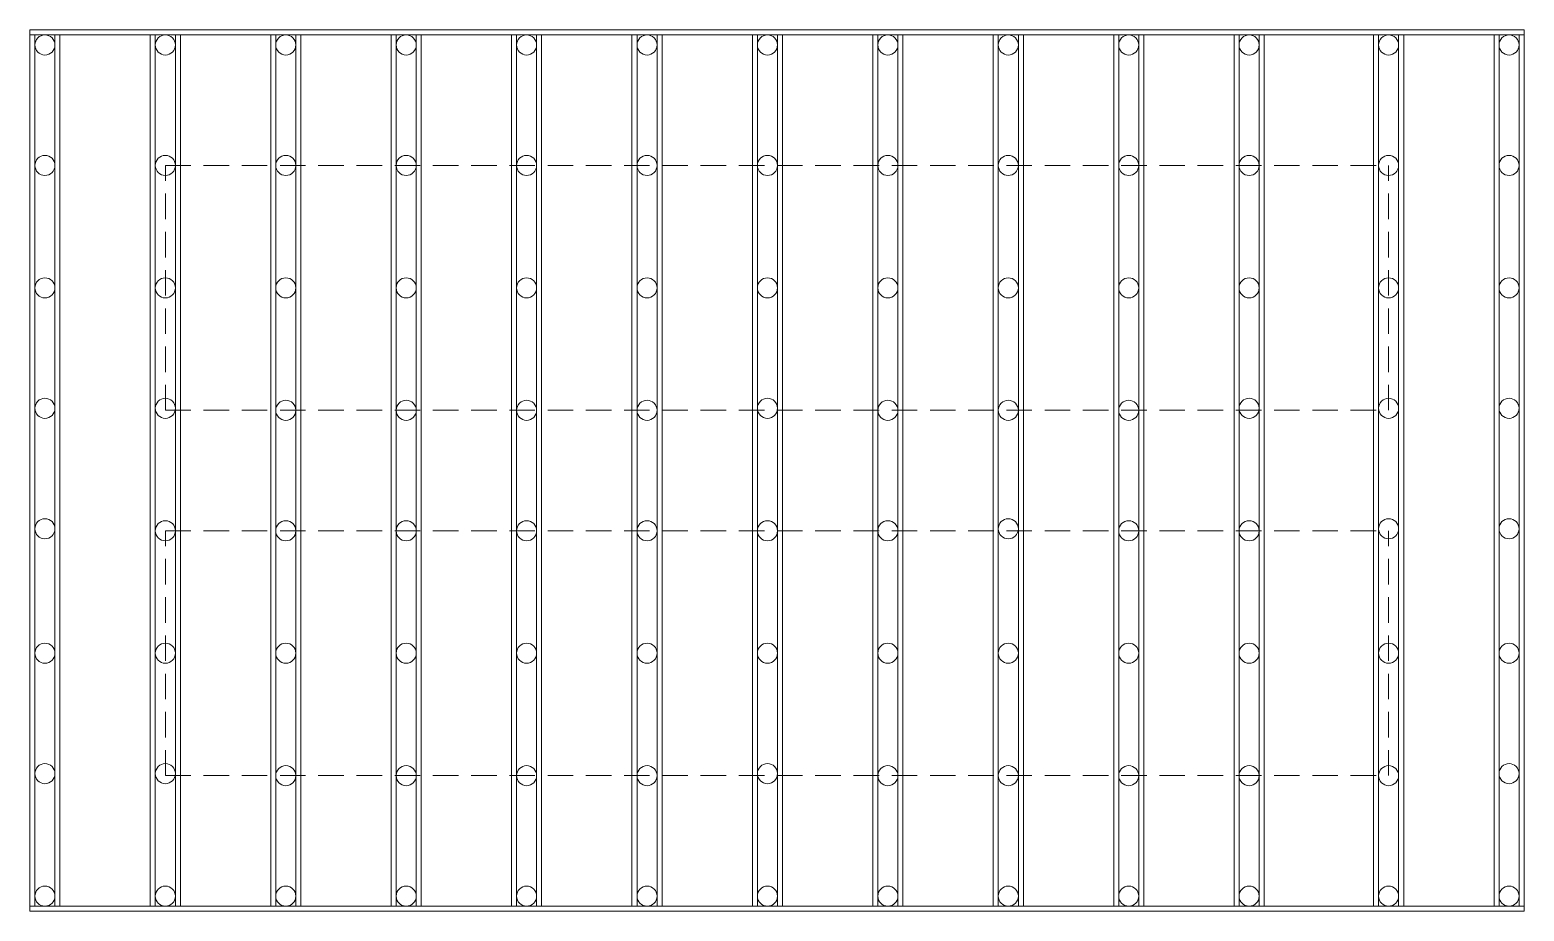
# Model space of a CAD drawing. Header units: centimetres. Extents: x 1546 to 3035, y 711 to 1589.
import ezdxf

# ---------------------------------------------------------------- set-up
doc = ezdxf.new("R2010")
doc.units = ezdxf.units.CM
doc.linetypes.add('DASHEDX2', pattern=[38.1, 25.4, -12.7])
doc.layers.get('0').update_dxf_attribs({"linetype": 'CONTINUOUS', "lineweight": 0})
doc.layers.add('deck', color=222, linetype='CONTINUOUS', lineweight=0)

# ---------------------------------------------------------------- blocks, each defined once
blk = doc.blocks.new('standard40-outline')
at = {"linetype": 'DASHEDX2'}
for p, q in [((0, 0), (0, 244)), ((0, 244), (1219, 244)), ((1219, 0), (1219, 244)), ((0, 0), (1219, 0))]:
    blk.add_line(p, q, dxfattribs=at)

msp = doc.modelspace()

# ---------------------------------------------------------------- linework, layer by layer
at = {"layer": 'deck'}
for p, q in [((1545.8, 1589.1), (1545.8, 711.1)), ((1545.8, 1589.1), (3034.8, 1589.1)), ((1545.8, 1584.1), (3034.8, 1584.1)), ((1550.8, 1584.1), (1550.8, 716.1)), ((1570.8, 1584.1), (1570.8, 716.1)), ((1575.8, 1584.1), (1575.8, 716.1)), ((1665.8, 1584.1), (1665.8, 716.1)), ((1670.8, 1584.1), (1670.8, 716.1)), ((1690.8, 1584.1), (1690.8, 716.1)), ((1695.8, 1584.1), (1695.8, 716.1)), ((1785.8, 1584.1), (1785.8, 716.1)), ((1790.8, 1584.1), (1790.8, 716.1)), ((1810.8, 1584.1), (1810.8, 716.1)), ((1815.8, 1584.1), (1815.8, 716.1)), ((1905.8, 1584.1), (1905.8, 716.1)), ((1910.8, 1584.1), (1910.8, 716.1)), ((1930.8, 1584.1), (1930.8, 716.1)), ((1935.8, 1584.1), (1935.8, 716.1)), ((2025.8, 1584.1), (2025.8, 716.1)), ((2030.8, 1584.1), (2030.8, 716.1)), ((2050.8, 1584.1), (2050.8, 716.1)), ((2055.8, 1584.1), (2055.8, 716.1)), ((2145.8, 1584.1), (2145.8, 716.1)), ((2150.8, 1584.1), (2150.8, 716.1)), ((2170.8, 1584.1), (2170.8, 716.1)), ((2175.8, 1584.1), (2175.8, 716.1)), ((2265.8, 1584.1), (2265.8, 716.1)), ((2270.8, 1584.1), (2270.8, 716.1)), ((2290.8, 1584.1), (2290.8, 716.1)), ((2295.8, 1584.1), (2295.8, 716.1)), ((2385.8, 1584.1), (2385.8, 716.1)), ((2390.8, 1584.1), (2390.8, 716.1)), ((2410.8, 1584.1), (2410.8, 716.1)), ((2415.8, 1584.1), (2415.8, 716.1)), ((2505.8, 1584.1), (2505.8, 716.1)), ((2510.8, 1584.1), (2510.8, 716.1)), ((2530.8, 1584.1), (2530.8, 716.1)), ((2535.8, 1584.1), (2535.8, 716.1)), ((2625.8, 1584.1), (2625.8, 716.1)), ((2630.8, 1584.1), (2630.8, 716.1)), ((2650.8, 1584.1), (2650.8, 716.1)), ((2655.8, 1584.1), (2655.8, 716.1)), ((2745.8, 1584.1), (2745.8, 716.1)), ((2750.8, 1584.1), (2750.8, 716.1)), ((2770.8, 1584.1), (2770.8, 716.1)), ((2775.8, 1584.1), (2775.8, 716.1)), ((2884.8, 1584.1), (2884.8, 716.1)), ((2889.8, 1584.1), (2889.8, 716.1)), ((2909.8, 1584.1), (2909.8, 716.1)), ((2914.8, 1584.1), (2914.8, 716.1)), ((3004.8, 1584.1), (3004.8, 716.1)), ((3009.8, 1584.1), (3009.8, 716.1)), ((3029.8, 1584.1), (3029.8, 716.1)), ((3034.8, 1589.1), (3034.8, 711.1)), ((3034.8, 716.1), (1545.8, 716.1)), ((3034.8, 711.1), (1545.8, 711.1))]:
    msp.add_line(p, q, dxfattribs=at)
for centre in [(1560.8, 1574.1), (1680.8, 1574.1), (1800.8, 1574.1), (1920.8, 1574.1), (2040.8, 1574.1), (2160.8, 1574.1), (2280.8, 1574.1), (2400.8, 1574.1), (2520.8, 1574.1), (2640.8, 1574.1), (2760.8, 1574.1), (2899.8, 1574.1), (3019.8, 1574.1), (1560.8, 1454.1), (1680.8, 1454.1), (1800.8, 1454.1), (1920.8, 1454.1), (2040.8, 1454.1), (2160.8, 1454.1), (2280.8, 1454.1), (2400.8, 1454.1), (2520.8, 1454.1), (2640.8, 1454.1), (2760.8, 1454.1), (2899.8, 1454.1), (3019.8, 1454.1), (1560.8, 1332.1), (1680.8, 1332.1), (1800.8, 1332.1), (1920.8, 1332.1), (2040.8, 1332.1), (2160.8, 1332.1), (2280.8, 1332.1), (2400.8, 1332.1), (2520.8, 1332.1), (2640.8, 1332.1), (2760.8, 1332.1), (2899.8, 1332.1), (3019.8, 1332.1), (1560.8, 1212.1), (1680.8, 1212.1), (2280.8, 1212.1), (2760.8, 1212.1), (2899.8, 1212.1), (3019.8, 1212.1), (1800.8, 1210.1), (1920.8, 1210.1), (2040.8, 1210.1), (2160.8, 1210.1), (2400.8, 1210.1), (2520.8, 1210.1), (2640.8, 1210.1), (1560.8, 1092.1), (2520.8, 1092.1), (2899.8, 1092.1), (3019.8, 1092.1), (1680.8, 1090.1), (1800.8, 1090.1), (1920.8, 1090.1), (2040.8, 1090.1), (2160.8, 1090.1), (2280.8, 1090.1), (2400.8, 1090.1), (2640.8, 1090.1), (2760.8, 1090.1), (1560.8, 968.1), (1680.8, 968.1), (1800.8, 968.1), (1920.8, 968.1), (2040.8, 968.1), (2160.8, 968.1), (2280.8, 968.1), (2400.8, 968.1), (2520.8, 968.1), (2640.8, 968.1), (2760.8, 968.1), (2899.8, 968.1), (3019.8, 968.1), (1560.8, 848.1), (1680.8, 848.1), (1800.8, 846.1), (1920.8, 846.1), (2040.8, 846.1), (2160.8, 846.1), (2280.8, 848.1), (2400.8, 846.1), (2520.8, 846.1), (2640.8, 846.1), (2760.8, 846.1), (2899.8, 846.1), (3019.8, 848.1), (1560.8, 726.1), (1680.8, 726.1), (1800.8, 726.1), (1920.8, 726.1), (2040.8, 726.1), (2160.8, 726.1), (2280.8, 726.1), (2400.8, 726.1), (2520.8, 726.1), (2640.8, 726.1), (2760.8, 726.1), (2899.8, 726.1), (3019.8, 726.1)]:
    msp.add_circle(centre, 10, dxfattribs=at)

# ---------------------------------------------------------------- block references
at = {"linetype": 'DASHEDX2'}
for p in [(1680.8, 1210.1), (1680.8, 846.1)]:
    msp.add_blockref('standard40-outline', p, dxfattribs=at)

doc.saveas('drawing.dxf')
